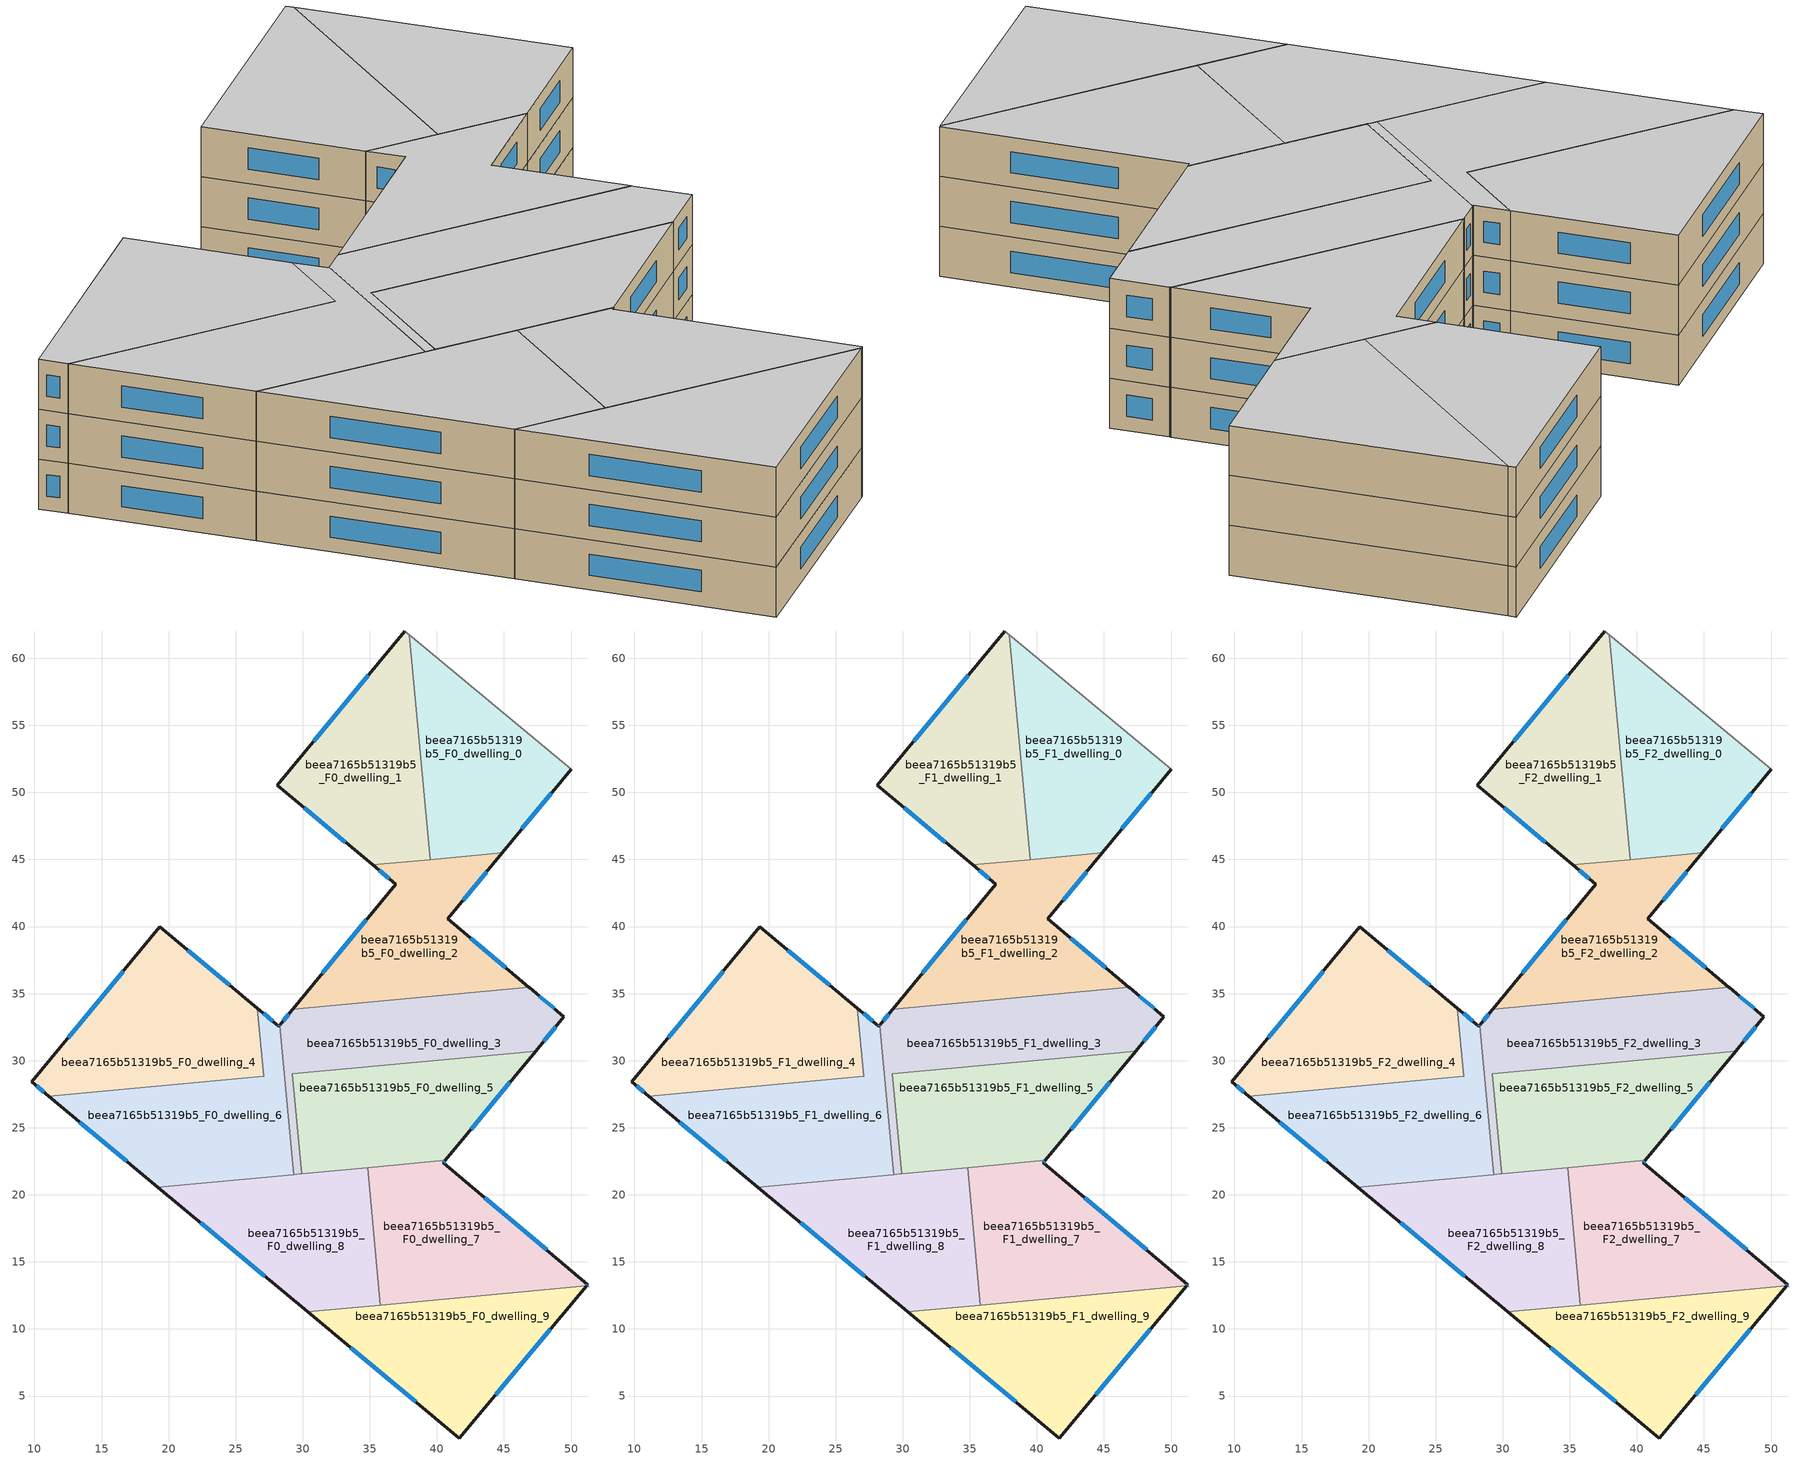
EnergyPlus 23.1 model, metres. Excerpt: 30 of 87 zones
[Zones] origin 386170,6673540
beea7165b51319b5_F0_dwelling_0
 floor ground (EU_floor_Construction): 50.01,51.73 44.87,45.49 39.5,45 37.95,61.75 z0
 wall outside (EU_wall_Construction): 44.87,45.49 50.01,51.73 z0:3
 wall to beea7165b51319b5_F0_dwelling_1 (EU_wall_Construction): 37.95,61.75 39.5,45 z0:3
 wall adiabatic (EU_wall_Construction): 50.01,51.73 37.95,61.75 z0:3
 wall to beea7165b51319b5_F0_dwelling_2 (EU_wall_Construction): 39.5,45 44.87,45.49 z0:3
 window (EU_Window_Construction): 46.34,47.27 48.54,49.95 z0.86:2.14
beea7165b51319b5_F0_dwelling_1
 floor ground (EU_floor_Construction): 37.95,61.75 39.5,45 35.21,44.6 28.1,50.54 37.61,62.03 z0
 wall outside (EU_wall_Construction): 37.61,62.03 28.1,50.54 35.21,44.6 z0:3
 wall adiabatic (EU_wall_Construction): 37.95,61.75 37.61,62.03 z0:3
 wall to beea7165b51319b5_F0_dwelling_2 (EU_wall_Construction): 35.21,44.6 39.5,44.99 z0:3
 window (EU_Window_Construction): 34.89,58.75 30.82,53.83 / 30.13,48.84 33.18,46.3 z0.86:2.14
beea7165b51319b5_F0_dwelling_2
 floor ground (EU_floor_Construction): 44.87,45.49 40.81,40.57 46.86,35.48 29.27,33.85 36.94,43.15 35.21,44.6 z0
 wall outside (EU_wall_Construction): 35.21,44.6 36.94,43.15 29.27,33.85 / 46.86,35.48 40.81,40.57 44.87,45.49 z0:3
 wall to beea7165b51319b5_F0_dwelling_3 (EU_wall_Construction): 29.27,33.85 46.86,35.48 z0:3
 window (EU_Window_Construction): 35.7,44.18 36.45,43.57 / 41.97,41.97 43.71,44.09 / 45.13,36.93 42.54,39.11 / 34.75,40.49 31.46,36.51 z0.86:2.14
beea7165b51319b5_F0_dwelling_3
 floor ground (EU_floor_Construction): 49.47,33.28 47.36,30.72 29.22,29.04 29.91,21.57 29.81,21.56 29.32,21.51 28.28,32.65 29.22,33.79 29.27,33.85 46.86,35.48 46.91,35.43 z0
 wall outside (EU_wall_Construction): 47.36,30.72 49.47,33.28 46.91,35.43 46.86,35.48 / 29.27,33.85 29.22,33.79 28.28,32.65 z0:3
 wall to beea7165b51319b5_F0_dwelling_5 (EU_wall_Construction): 29.91,21.57 29.22,29.04 47.36,30.72 z0:3
 wall to beea7165b51319b5_F0_dwelling_6 (EU_wall_Construction): 28.28,32.65 29.32,21.51 z0:3
 wall to beea7165b51319b5_F0_dwelling_8 (EU_wall_Construction): 29.32,21.51 29.81,21.56 29.91,21.57 z0:3
 window (EU_Window_Construction): 48.74,33.89 47.64,34.82 / 47.96,31.45 48.87,32.55 / 28.95,33.47 28.55,32.98 z0.86:2.14
beea7165b51319b5_F0_dwelling_4
 floor ground (EU_floor_Construction): 26.62,33.91 27.09,28.84 11.07,27.36 9.79,28.42 19.35,39.97 z0
 wall outside (EU_wall_Construction): 26.62,33.91 19.35,39.97 9.79,28.42 11.07,27.36 z0:3
 wall to beea7165b51319b5_F0_dwelling_6 (EU_wall_Construction): 11.07,27.36 27.09,28.84 26.62,33.91 z0:3
 window (EU_Window_Construction): 16.62,36.67 12.52,31.72 / 24.55,35.64 21.43,38.24 / 10.16,28.12 10.7,27.66 z0.86:2.14
beea7165b51319b5_F0_dwelling_5
 floor ground (EU_floor_Construction): 47.36,30.72 40.64,22.56 29.91,21.57 29.22,29.04 z0
 wall outside (EU_wall_Construction): 40.64,22.56 47.36,30.72 z0:3
 wall to beea7165b51319b5_F0_dwelling_7 (EU_wall_Construction): 34.84,22.02 40.64,22.56 z0:3
 wall to beea7165b51319b5_F0_dwelling_8 (EU_wall_Construction): 29.91,21.57 34.84,22.02 z0:3
 window (EU_Window_Construction): 42.56,24.89 45.44,28.39 z0.86:2.14
beea7165b51319b5_F0_dwelling_6
 floor ground (EU_floor_Construction): 28.28,32.65 29.32,21.51 19.21,20.58 11.07,27.36 27.09,28.84 26.62,33.91 28.22,32.58 z0
 wall outside (EU_wall_Construction): 11.07,27.36 19.21,20.58 / 28.28,32.65 28.22,32.58 26.62,33.91 z0:3
 wall to beea7165b51319b5_F0_dwelling_8 (EU_wall_Construction): 19.21,20.58 29.31,21.51 z0:3
 window (EU_Window_Construction): 13.39,25.42 16.88,22.51 / 27.77,32.96 27.08,33.53 / 28.26,32.63 28.24,32.6 z0.86:2.14
beea7165b51319b5_F0_dwelling_7
 floor ground (EU_floor_Construction): 51.26,13.3 51.17,13.21 35.78,11.78 34.84,22.02 40.64,22.56 40.49,22.38 z0
 wall outside (EU_wall_Construction): 51.17,13.21 51.26,13.3 40.49,22.38 40.64,22.56 z0:3
 wall to beea7165b51319b5_F0_dwelling_8 (EU_wall_Construction): 34.84,22.02 35.78,11.78 z0:3
 wall to beea7165b51319b5_F0_dwelling_9 (EU_wall_Construction): 35.78,11.78 51.17,13.21 z0:3
 window (EU_Window_Construction): 40.53,22.43 40.59,22.51 / 48.18,15.9 43.57,19.79 / 51.2,13.23 51.23,13.28 z0.86:2.14
beea7165b51319b5_F0_dwelling_8
 floor ground (EU_floor_Construction): 34.84,22.02 35.78,11.78 30.37,11.28 19.21,20.58 z0
 wall outside (EU_wall_Construction): 19.21,20.58 30.37,11.28 z0:3
 wall to beea7165b51319b5_F0_dwelling_9 (EU_wall_Construction): 30.37,11.28 35.78,11.78 z0:3
 window (EU_Window_Construction): 22.4,17.92 27.18,13.93 z0.86:2.14
beea7165b51319b5_F0_dwelling_9
 floor ground (EU_floor_Construction): 51.17,13.21 41.66,1.87 30.37,11.28 z0
 wall outside (EU_wall_Construction): 30.37,11.28 41.66,1.87 51.17,13.21 z0:3
 window (EU_Window_Construction): 44.38,5.11 48.45,9.97 / 33.59,8.59 38.43,4.56 z0.86:2.14
beea7165b51319b5_F1_dwelling_0
 floor to beea7165b51319b5_F0_dwelling_0 (EU_floor_Construction): 50.01,51.73 44.87,45.49 39.5,45 37.95,61.75 z3
 wall outside (EU_wall_Construction): 44.87,45.49 50.01,51.73 z3:6
 wall to beea7165b51319b5_F1_dwelling_1 (EU_wall_Construction): 37.95,61.75 39.5,45 z3:6
 wall adiabatic (EU_wall_Construction): 50.01,51.73 37.95,61.75 z3:6
 wall to beea7165b51319b5_F1_dwelling_2 (EU_wall_Construction): 39.5,45 44.87,45.49 z3:6
 window (EU_Window_Construction): 46.34,47.27 48.54,49.95 z3.86:5.14
beea7165b51319b5_F1_dwelling_1
 floor to beea7165b51319b5_F0_dwelling_1 (EU_floor_Construction): 37.95,61.75 39.5,45 35.21,44.6 28.1,50.54 37.61,62.03 z3
 wall outside (EU_wall_Construction): 37.61,62.03 28.1,50.54 35.21,44.6 z3:6
 wall adiabatic (EU_wall_Construction): 37.95,61.75 37.61,62.03 z3:6
 wall to beea7165b51319b5_F1_dwelling_2 (EU_wall_Construction): 35.21,44.6 39.5,44.99 z3:6
 window (EU_Window_Construction): 34.89,58.75 30.82,53.83 / 30.13,48.84 33.18,46.3 z3.86:5.14
beea7165b51319b5_F1_dwelling_2
 floor to beea7165b51319b5_F0_dwelling_2 (EU_floor_Construction): 44.87,45.49 40.81,40.57 46.86,35.48 29.27,33.85 36.94,43.15 35.21,44.6 z3
 wall outside (EU_wall_Construction): 35.21,44.6 36.94,43.15 29.27,33.85 / 46.86,35.48 40.81,40.57 44.87,45.49 z3:6
 wall to beea7165b51319b5_F1_dwelling_3 (EU_wall_Construction): 29.27,33.85 46.86,35.48 z3:6
 window (EU_Window_Construction): 35.7,44.18 36.45,43.57 / 41.97,41.97 43.71,44.09 / 45.13,36.93 42.54,39.11 / 34.75,40.49 31.46,36.51 z3.86:5.14
beea7165b51319b5_F1_dwelling_3
 floor to beea7165b51319b5_F0_dwelling_3 (EU_floor_Construction): 49.47,33.28 47.36,30.72 29.22,29.04 29.91,21.57 29.81,21.56 29.32,21.51 28.28,32.65 29.22,33.79 29.27,33.85 46.86,35.48 46.91,35.43 z3
 wall outside (EU_wall_Construction): 47.36,30.72 49.47,33.28 46.91,35.43 46.86,35.48 / 29.27,33.85 29.22,33.79 28.28,32.65 z3:6
 wall to beea7165b51319b5_F1_dwelling_5 (EU_wall_Construction): 29.91,21.57 29.22,29.04 47.36,30.72 z3:6
 wall to beea7165b51319b5_F1_dwelling_6 (EU_wall_Construction): 28.28,32.65 29.32,21.51 z3:6
 wall to beea7165b51319b5_F1_dwelling_8 (EU_wall_Construction): 29.32,21.51 29.81,21.56 29.91,21.57 z3:6
 window (EU_Window_Construction): 48.74,33.89 47.64,34.82 / 47.96,31.45 48.87,32.55 / 28.95,33.47 28.55,32.98 z3.86:5.14
beea7165b51319b5_F1_dwelling_4
 floor to beea7165b51319b5_F0_dwelling_4 (EU_floor_Construction): 26.62,33.91 27.09,28.84 11.07,27.36 9.79,28.42 19.35,39.97 z3
 wall outside (EU_wall_Construction): 26.62,33.91 19.35,39.97 9.79,28.42 11.07,27.36 z3:6
 wall to beea7165b51319b5_F1_dwelling_6 (EU_wall_Construction): 11.07,27.36 27.09,28.84 26.62,33.91 z3:6
 window (EU_Window_Construction): 16.62,36.67 12.52,31.72 / 24.55,35.64 21.43,38.24 / 10.16,28.12 10.7,27.66 z3.86:5.14
beea7165b51319b5_F1_dwelling_5
 floor to beea7165b51319b5_F0_dwelling_5 (EU_floor_Construction): 47.36,30.72 40.64,22.56 29.91,21.57 29.22,29.04 z3
 wall outside (EU_wall_Construction): 40.64,22.56 47.36,30.72 z3:6
 wall to beea7165b51319b5_F1_dwelling_7 (EU_wall_Construction): 34.84,22.02 40.64,22.56 z3:6
 wall to beea7165b51319b5_F1_dwelling_8 (EU_wall_Construction): 29.91,21.57 34.84,22.02 z3:6
 window (EU_Window_Construction): 42.56,24.89 45.44,28.39 z3.86:5.14
beea7165b51319b5_F1_dwelling_6
 floor to beea7165b51319b5_F0_dwelling_6 (EU_floor_Construction): 28.28,32.65 29.32,21.51 19.21,20.58 11.07,27.36 27.09,28.84 26.62,33.91 28.22,32.58 z3
 wall outside (EU_wall_Construction): 11.07,27.36 19.21,20.58 / 28.28,32.65 28.22,32.58 26.62,33.91 z3:6
 wall to beea7165b51319b5_F1_dwelling_8 (EU_wall_Construction): 19.21,20.58 29.31,21.51 z3:6
 window (EU_Window_Construction): 13.39,25.42 16.88,22.51 / 27.77,32.96 27.08,33.53 / 28.26,32.63 28.24,32.6 z3.86:5.14
beea7165b51319b5_F1_dwelling_7
 floor to beea7165b51319b5_F0_dwelling_7 (EU_floor_Construction): 51.26,13.3 51.17,13.21 35.78,11.78 34.84,22.02 40.64,22.56 40.49,22.38 z3
 wall outside (EU_wall_Construction): 51.17,13.21 51.26,13.3 40.49,22.38 40.64,22.56 z3:6
 wall to beea7165b51319b5_F1_dwelling_8 (EU_wall_Construction): 34.84,22.02 35.78,11.78 z3:6
 wall to beea7165b51319b5_F1_dwelling_9 (EU_wall_Construction): 35.78,11.78 51.17,13.21 z3:6
 window (EU_Window_Construction): 40.53,22.43 40.59,22.51 / 48.18,15.9 43.57,19.79 / 51.2,13.23 51.23,13.28 z3.86:5.14
beea7165b51319b5_F1_dwelling_8
 floor to beea7165b51319b5_F0_dwelling_8 (EU_floor_Construction): 34.84,22.02 35.78,11.78 30.37,11.28 19.21,20.58 z3
 wall outside (EU_wall_Construction): 19.21,20.58 30.37,11.28 z3:6
 wall to beea7165b51319b5_F1_dwelling_9 (EU_wall_Construction): 30.37,11.28 35.78,11.78 z3:6
 window (EU_Window_Construction): 22.4,17.92 27.18,13.93 z3.86:5.14
beea7165b51319b5_F1_dwelling_9
 floor to beea7165b51319b5_F0_dwelling_9 (EU_floor_Construction): 51.17,13.21 41.66,1.87 30.37,11.28 z3
 wall outside (EU_wall_Construction): 30.37,11.28 41.66,1.87 51.17,13.21 z3:6
 window (EU_Window_Construction): 44.38,5.11 48.45,9.97 / 33.59,8.59 38.43,4.56 z3.86:5.14
beea7165b51319b5_F2_dwelling_0
 floor to beea7165b51319b5_F1_dwelling_0 (EU_floor_Construction): 50.01,51.73 44.87,45.49 39.5,45 37.95,61.75 z6
 wall outside (EU_wall_Construction): 44.87,45.49 50.01,51.73 z6:9
 wall to beea7165b51319b5_F2_dwelling_1 (EU_wall_Construction): 37.95,61.75 39.5,45 z6:9
 wall adiabatic (EU_wall_Construction): 50.01,51.73 37.95,61.75 z6:9
 wall to beea7165b51319b5_F2_dwelling_2 (EU_wall_Construction): 39.5,45 44.87,45.49 z6:9
 window (EU_Window_Construction): 46.34,47.27 48.54,49.95 z6.86:8.14
 ceiling to beea7165b51319b5_F3_dwelling_0 (EU_floor_Construction): 44.87,45.49 50.01,51.73 37.95,61.75 39.5,45 z9
beea7165b51319b5_F2_dwelling_1
 floor to beea7165b51319b5_F1_dwelling_1 (EU_floor_Construction): 37.95,61.75 39.5,45 35.21,44.6 28.1,50.54 37.61,62.03 z6
 wall outside (EU_wall_Construction): 37.61,62.03 28.1,50.54 35.21,44.6 z6:9
 wall adiabatic (EU_wall_Construction): 37.95,61.75 37.61,62.03 z6:9
 wall to beea7165b51319b5_F2_dwelling_2 (EU_wall_Construction): 35.21,44.6 39.5,44.99 z6:9
 window (EU_Window_Construction): 34.89,58.75 30.82,53.83 / 30.13,48.84 33.18,46.3 z6.86:8.14
 ceiling to beea7165b51319b5_F3_dwelling_1 (EU_floor_Construction): 39.5,45 37.95,61.75 37.61,62.03 28.1,50.54 35.21,44.6 z9
beea7165b51319b5_F2_dwelling_2
 floor to beea7165b51319b5_F1_dwelling_2 (EU_floor_Construction): 44.87,45.49 40.81,40.57 46.86,35.48 29.27,33.85 36.94,43.15 35.21,44.6 z6
 wall outside (EU_wall_Construction): 35.21,44.6 36.94,43.15 29.27,33.85 / 46.86,35.48 40.81,40.57 44.87,45.49 z6:9
 wall to beea7165b51319b5_F2_dwelling_3 (EU_wall_Construction): 29.27,33.85 46.86,35.48 z6:9
 window (EU_Window_Construction): 35.7,44.18 36.45,43.57 / 41.97,41.97 43.71,44.09 / 45.13,36.93 42.54,39.11 / 34.75,40.49 31.46,36.51 z6.86:8.14
 ceiling to beea7165b51319b5_F3_dwelling_2 (EU_floor_Construction): 46.86,35.48 40.81,40.57 44.87,45.49 35.21,44.6 36.94,43.15 29.27,33.85 z9
beea7165b51319b5_F2_dwelling_3
 floor to beea7165b51319b5_F1_dwelling_3 (EU_floor_Construction): 49.47,33.28 47.36,30.72 29.22,29.04 29.91,21.57 29.81,21.56 29.32,21.51 28.28,32.65 29.22,33.79 29.27,33.85 46.86,35.48 46.91,35.43 z6
 wall outside (EU_wall_Construction): 47.36,30.72 49.47,33.28 46.91,35.43 46.86,35.48 / 29.27,33.85 29.22,33.79 28.28,32.65 z6:9
 wall to beea7165b51319b5_F2_dwelling_5 (EU_wall_Construction): 29.91,21.57 29.22,29.04 47.36,30.72 z6:9
 wall to beea7165b51319b5_F2_dwelling_6 (EU_wall_Construction): 28.28,32.65 29.32,21.51 z6:9
 wall to beea7165b51319b5_F2_dwelling_8 (EU_wall_Construction): 29.32,21.51 29.81,21.56 29.91,21.57 z6:9
 window (EU_Window_Construction): 48.74,33.89 47.64,34.82 / 47.96,31.45 48.87,32.55 / 28.95,33.47 28.55,32.98 z6.86:8.14
 ceiling to beea7165b51319b5_F3_dwelling_3 (EU_floor_Construction): 47.36,30.72 49.47,33.28 46.91,35.43 46.86,35.48 29.27,33.85 29.22,33.79 28.28,32.65 29.32,21.51 29.81,21.56 29.91,21.57 29.22,29.04 z9
beea7165b51319b5_F2_dwelling_4
 floor to beea7165b51319b5_F1_dwelling_4 (EU_floor_Construction): 26.62,33.91 27.09,28.84 11.07,27.36 9.79,28.42 19.35,39.97 z6
 wall outside (EU_wall_Construction): 26.62,33.91 19.35,39.97 9.79,28.42 11.07,27.36 z6:9
 wall to beea7165b51319b5_F2_dwelling_6 (EU_wall_Construction): 11.07,27.36 27.09,28.84 26.62,33.91 z6:9
 window (EU_Window_Construction): 16.62,36.67 12.52,31.72 / 24.55,35.64 21.43,38.24 / 10.16,28.12 10.7,27.66 z6.86:8.14
 ceiling to beea7165b51319b5_F3_dwelling_4 (EU_floor_Construction): 27.09,28.84 26.62,33.91 19.35,39.97 9.79,28.42 11.07,27.36 z9
beea7165b51319b5_F2_dwelling_5
 floor to beea7165b51319b5_F1_dwelling_5 (EU_floor_Construction): 47.36,30.72 40.64,22.56 29.91,21.57 29.22,29.04 z6
 wall outside (EU_wall_Construction): 40.64,22.56 47.36,30.72 z6:9
 wall to beea7165b51319b5_F2_dwelling_7 (EU_wall_Construction): 34.84,22.02 40.64,22.56 z6:9
 wall to beea7165b51319b5_F2_dwelling_8 (EU_wall_Construction): 29.91,21.57 34.84,22.02 z6:9
 window (EU_Window_Construction): 42.56,24.89 45.44,28.39 z6.86:8.14
 ceiling to beea7165b51319b5_F3_dwelling_5 (EU_floor_Construction): 40.64,22.56 47.36,30.72 29.22,29.04 29.91,21.57 z9
beea7165b51319b5_F2_dwelling_6
 floor to beea7165b51319b5_F1_dwelling_6 (EU_floor_Construction): 28.28,32.65 29.32,21.51 19.21,20.58 11.07,27.36 27.09,28.84 26.62,33.91 28.22,32.58 z6
 wall outside (EU_wall_Construction): 11.07,27.36 19.21,20.58 / 28.28,32.65 28.22,32.58 26.62,33.91 z6:9
 wall to beea7165b51319b5_F2_dwelling_8 (EU_wall_Construction): 19.21,20.58 29.31,21.51 z6:9
 window (EU_Window_Construction): 13.39,25.42 16.88,22.51 / 27.77,32.96 27.08,33.53 / 28.26,32.63 28.24,32.6 z6.86:8.14
 ceiling to beea7165b51319b5_F3_dwelling_6 (EU_floor_Construction): 29.32,21.51 28.28,32.65 28.22,32.58 26.62,33.91 27.09,28.84 11.07,27.36 19.21,20.58 z9
beea7165b51319b5_F2_dwelling_7
 floor to beea7165b51319b5_F1_dwelling_7 (EU_floor_Construction): 51.26,13.3 51.17,13.21 35.78,11.78 34.84,22.02 40.64,22.56 40.49,22.38 z6
 wall outside (EU_wall_Construction): 51.17,13.21 51.26,13.3 40.49,22.38 40.64,22.56 z6:9
 wall to beea7165b51319b5_F2_dwelling_8 (EU_wall_Construction): 34.84,22.02 35.78,11.78 z6:9
 wall to beea7165b51319b5_F2_dwelling_9 (EU_wall_Construction): 35.78,11.78 51.17,13.21 z6:9
 window (EU_Window_Construction): 40.53,22.43 40.59,22.51 / 48.18,15.9 43.57,19.79 / 51.2,13.23 51.23,13.28 z6.86:8.14
 ceiling to beea7165b51319b5_F3_dwelling_7 (EU_floor_Construction): 51.17,13.21 51.26,13.3 40.49,22.38 40.64,22.56 34.84,22.02 35.78,11.78 z9
beea7165b51319b5_F2_dwelling_8
 floor to beea7165b51319b5_F1_dwelling_8 (EU_floor_Construction): 34.84,22.02 35.78,11.78 30.37,11.28 19.21,20.58 z6
 wall outside (EU_wall_Construction): 19.21,20.58 30.37,11.28 z6:9
 wall to beea7165b51319b5_F2_dwelling_9 (EU_wall_Construction): 30.37,11.28 35.78,11.78 z6:9
 window (EU_Window_Construction): 22.4,17.92 27.18,13.93 z6.86:8.14
 ceiling to beea7165b51319b5_F3_dwelling_8 (EU_floor_Construction): 35.78,11.78 34.84,22.02 19.21,20.58 30.37,11.28 z9
beea7165b51319b5_F2_dwelling_9
 floor to beea7165b51319b5_F1_dwelling_9 (EU_floor_Construction): 51.17,13.21 41.66,1.87 30.37,11.28 z6
 wall outside (EU_wall_Construction): 30.37,11.28 41.66,1.87 51.17,13.21 z6:9
 window (EU_Window_Construction): 44.38,5.11 48.45,9.97 / 33.59,8.59 38.43,4.56 z6.86:8.14
 ceiling to beea7165b51319b5_F3_dwelling_9 (EU_floor_Construction): 41.66,1.87 51.17,13.21 30.37,11.28 z9
[Building]
EU S2 Campaign: North Axis=0; Terrain=City; Solar Distribution=FullExterior
[Site:Location]
Helsinki-Vantaa.AP: Latitude=60.317; Longitude=24.963; Time Zone=2; Elevation=54.6
[SizingPeriod:WeatherFileDays]
AnnualSizingPeriod: Begin Month=1; Begin Day of Month=1; End Month=12; End Day of Month=31; Day of Week for Start Day=Monday; Use Weather File Daylight Saving Period=No; Use Weather File Rain and Snow Indicators=No
[MATERIAL]
EU_InternalMass_Material: Roughness=MediumRough; Thickness=0.1; Conductivity=1; Density=1800; Specific Heat=900; Thermal Absorptance=0.9; Solar Absorptance=0.7; Visible Absorptance=0.7
[MATERIAL:NOMASS] Roughness=MediumRough; Thermal Absorptance=0.9; Solar Absorptance=0.7; Visible Absorptance=0.7
Name | Thermal Resistance
EU_wall_NoMass | 1.10183
EU_floor_NoMass | 1.70606
[WINDOWMATERIAL:SIMPLEGLAZINGSYSTEM]
EU_Window_SimpleGlazing: UFactor=3.11035; Solar Heat Gain Coefficient=0.8; Visible Transmittance=0.8
[CONSTRUCTION]
EU_wall_Construction: EU_wall_NoMass
EU_floor_Construction: EU_floor_NoMass
EU_Window_Construction: EU_Window_SimpleGlazing
EU_InternalMass_Construction: EU_InternalMass_Material
[ZONE] Type=1; Multiplier=1; Ceiling Height=autocalculate; Floor Area=autocalculate; Part of Total Floor Area=Yes
Name | Volume
beea7165b51319b5_F0_dwelling_0; beea7165b51319b5_F1_dwelling_0; beea7165b51319b5_F2_dwelling_0 | 326.142
beea7165b51319b5_F0_dwelling_1; beea7165b51319b5_F1_dwelling_1; beea7165b51319b5_F2_dwelling_1 | 326.167
beea7165b51319b5_F0_dwelling_2; beea7165b51319b5_F1_dwelling_2; beea7165b51319b5_F2_dwelling_2 | 300.42
beea7165b51319b5_F0_dwelling_3; beea7165b51319b5_F1_dwelling_3; beea7165b51319b5_F2_dwelling_3 | 298.495
beea7165b51319b5_F0_dwelling_4; beea7165b51319b5_F1_dwelling_4; beea7165b51319b5_F2_dwelling_4 | 373.214
beea7165b51319b5_F0_dwelling_5; beea7165b51319b5_F1_dwelling_5; beea7165b51319b5_F2_dwelling_5 | 326.119
beea7165b51319b5_F0_dwelling_6; beea7165b51319b5_F1_dwelling_6; beea7165b51319b5_F2_dwelling_6 | 332.483
beea7165b51319b5_F0_dwelling_7; beea7165b51319b5_F1_dwelling_7; beea7165b51319b5_F2_dwelling_7 | 326.182
beea7165b51319b5_F0_dwelling_8; beea7165b51319b5_F1_dwelling_8; beea7165b51319b5_F2_dwelling_8 | 326.146
beea7165b51319b5_F0_dwelling_9; beea7165b51319b5_F1_dwelling_9; beea7165b51319b5_F2_dwelling_9 | 326.14
[INTERNALMASS] Construction=EU_InternalMass_Construction
Name | Zone or ZoneList | Surface Area
beea7165b51319b5_F0_dwelling_0_EU_InternalMass | beea7165b51319b5_F0_dwelling_0 | 108.712
beea7165b51319b5_F0_dwelling_1_EU_InternalMass | beea7165b51319b5_F0_dwelling_1 | 108.724
beea7165b51319b5_F0_dwelling_2_EU_InternalMass | beea7165b51319b5_F0_dwelling_2 | 100.144
beea7165b51319b5_F0_dwelling_3_EU_InternalMass | beea7165b51319b5_F0_dwelling_3 | 99.4872
beea7165b51319b5_F0_dwelling_4_EU_InternalMass | beea7165b51319b5_F0_dwelling_4 | 124.405
beea7165b51319b5_F0_dwelling_5_EU_InternalMass | beea7165b51319b5_F0_dwelling_5 | 108.707
beea7165b51319b5_F0_dwelling_6_EU_InternalMass | beea7165b51319b5_F0_dwelling_6 | 110.832
beea7165b51319b5_F0_dwelling_7_EU_InternalMass | beea7165b51319b5_F0_dwelling_7 | 108.725
beea7165b51319b5_F0_dwelling_8_EU_InternalMass | beea7165b51319b5_F0_dwelling_8 | 108.716
beea7165b51319b5_F0_dwelling_9_EU_InternalMass | beea7165b51319b5_F0_dwelling_9 | 108.713
beea7165b51319b5_F1_dwelling_0_EU_InternalMass | beea7165b51319b5_F1_dwelling_0 | 108.712
beea7165b51319b5_F1_dwelling_1_EU_InternalMass | beea7165b51319b5_F1_dwelling_1 | 108.724
beea7165b51319b5_F1_dwelling_2_EU_InternalMass | beea7165b51319b5_F1_dwelling_2 | 100.144
beea7165b51319b5_F1_dwelling_3_EU_InternalMass | beea7165b51319b5_F1_dwelling_3 | 99.4872
beea7165b51319b5_F1_dwelling_4_EU_InternalMass | beea7165b51319b5_F1_dwelling_4 | 124.405
beea7165b51319b5_F1_dwelling_5_EU_InternalMass | beea7165b51319b5_F1_dwelling_5 | 108.707
beea7165b51319b5_F1_dwelling_6_EU_InternalMass | beea7165b51319b5_F1_dwelling_6 | 110.832
beea7165b51319b5_F1_dwelling_7_EU_InternalMass | beea7165b51319b5_F1_dwelling_7 | 108.725
beea7165b51319b5_F1_dwelling_8_EU_InternalMass | beea7165b51319b5_F1_dwelling_8 | 108.716
beea7165b51319b5_F1_dwelling_9_EU_InternalMass | beea7165b51319b5_F1_dwelling_9 | 108.713
beea7165b51319b5_F2_dwelling_0_EU_InternalMass | beea7165b51319b5_F2_dwelling_0 | 108.712
beea7165b51319b5_F2_dwelling_1_EU_InternalMass | beea7165b51319b5_F2_dwelling_1 | 108.724
beea7165b51319b5_F2_dwelling_2_EU_InternalMass | beea7165b51319b5_F2_dwelling_2 | 100.144
beea7165b51319b5_F2_dwelling_3_EU_InternalMass | beea7165b51319b5_F2_dwelling_3 | 99.4872
beea7165b51319b5_F2_dwelling_4_EU_InternalMass | beea7165b51319b5_F2_dwelling_4 | 124.405
beea7165b51319b5_F2_dwelling_5_EU_InternalMass | beea7165b51319b5_F2_dwelling_5 | 108.707
beea7165b51319b5_F2_dwelling_6_EU_InternalMass | beea7165b51319b5_F2_dwelling_6 | 110.832
beea7165b51319b5_F2_dwelling_7_EU_InternalMass | beea7165b51319b5_F2_dwelling_7 | 108.725
beea7165b51319b5_F2_dwelling_8_EU_InternalMass | beea7165b51319b5_F2_dwelling_8 | 108.716
beea7165b51319b5_F2_dwelling_9_EU_InternalMass | beea7165b51319b5_F2_dwelling_9 | 108.713
[OTHEREQUIPMENT] Fuel Type=Electricity; Design Level Calculation Method=Watts/Area; Power per Zone Floor Area=1; Fraction Latent=0; Fraction Radiant=0; Fraction Lost=0; Carbon Dioxide Generation Rate=0; EndUse Subcategory=EU_Step8_InternalGains
Name | Zone or ZoneList or Space or SpaceList | Schedule
EU_Step8_InternalGain_beea7165b51319b5_F0_dwelling_0_f000 | beea7165b51319b5_F0_dwelling_0 | EU_Step8_GainSchedule_beea7165b51319b5_F0_dwelling_0_f000
EU_Step8_InternalGain_beea7165b51319b5_F0_dwelling_1_f000 | beea7165b51319b5_F0_dwelling_1 | EU_Step8_GainSchedule_beea7165b51319b5_F0_dwelling_1_f000
EU_Step8_InternalGain_beea7165b51319b5_F0_dwelling_2_f000 | beea7165b51319b5_F0_dwelling_2 | EU_Step8_GainSchedule_beea7165b51319b5_F0_dwelling_2_f000
EU_Step8_InternalGain_beea7165b51319b5_F0_dwelling_3_f000 | beea7165b51319b5_F0_dwelling_3 | EU_Step8_GainSchedule_beea7165b51319b5_F0_dwelling_3_f000
EU_Step8_InternalGain_beea7165b51319b5_F0_dwelling_4_f000 | beea7165b51319b5_F0_dwelling_4 | EU_Step8_GainSchedule_beea7165b51319b5_F0_dwelling_4_f000
EU_Step8_InternalGain_beea7165b51319b5_F0_dwelling_5_f000 | beea7165b51319b5_F0_dwelling_5 | EU_Step8_GainSchedule_beea7165b51319b5_F0_dwelling_5_f000
EU_Step8_InternalGain_beea7165b51319b5_F0_dwelling_6_f000 | beea7165b51319b5_F0_dwelling_6 | EU_Step8_GainSchedule_beea7165b51319b5_F0_dwelling_6_f000
EU_Step8_InternalGain_beea7165b51319b5_F0_dwelling_7_f000 | beea7165b51319b5_F0_dwelling_7 | EU_Step8_GainSchedule_beea7165b51319b5_F0_dwelling_7_f000
EU_Step8_InternalGain_beea7165b51319b5_F0_dwelling_8_f000 | beea7165b51319b5_F0_dwelling_8 | EU_Step8_GainSchedule_beea7165b51319b5_F0_dwelling_8_f000
EU_Step8_InternalGain_beea7165b51319b5_F0_dwelling_9_f000 | beea7165b51319b5_F0_dwelling_9 | EU_Step8_GainSchedule_beea7165b51319b5_F0_dwelling_9_f000
EU_Step8_InternalGain_beea7165b51319b5_F1_dwelling_0_f000 | beea7165b51319b5_F1_dwelling_0 | EU_Step8_GainSchedule_beea7165b51319b5_F1_dwelling_0_f000
EU_Step8_InternalGain_beea7165b51319b5_F1_dwelling_1_f000 | beea7165b51319b5_F1_dwelling_1 | EU_Step8_GainSchedule_beea7165b51319b5_F1_dwelling_1_f000
EU_Step8_InternalGain_beea7165b51319b5_F1_dwelling_2_f000 | beea7165b51319b5_F1_dwelling_2 | EU_Step8_GainSchedule_beea7165b51319b5_F1_dwelling_2_f000
EU_Step8_InternalGain_beea7165b51319b5_F1_dwelling_3_f000 | beea7165b51319b5_F1_dwelling_3 | EU_Step8_GainSchedule_beea7165b51319b5_F1_dwelling_3_f000
EU_Step8_InternalGain_beea7165b51319b5_F1_dwelling_4_f000 | beea7165b51319b5_F1_dwelling_4 | EU_Step8_GainSchedule_beea7165b51319b5_F1_dwelling_4_f000
EU_Step8_InternalGain_beea7165b51319b5_F1_dwelling_5_f000 | beea7165b51319b5_F1_dwelling_5 | EU_Step8_GainSchedule_beea7165b51319b5_F1_dwelling_5_f000
EU_Step8_InternalGain_beea7165b51319b5_F1_dwelling_6_f000 | beea7165b51319b5_F1_dwelling_6 | EU_Step8_GainSchedule_beea7165b51319b5_F1_dwelling_6_f000
EU_Step8_InternalGain_beea7165b51319b5_F1_dwelling_7_f000 | beea7165b51319b5_F1_dwelling_7 | EU_Step8_GainSchedule_beea7165b51319b5_F1_dwelling_7_f000
EU_Step8_InternalGain_beea7165b51319b5_F1_dwelling_8_f000 | beea7165b51319b5_F1_dwelling_8 | EU_Step8_GainSchedule_beea7165b51319b5_F1_dwelling_8_f000
EU_Step8_InternalGain_beea7165b51319b5_F1_dwelling_9_f000 | beea7165b51319b5_F1_dwelling_9 | EU_Step8_GainSchedule_beea7165b51319b5_F1_dwelling_9_f000
EU_Step8_InternalGain_beea7165b51319b5_F2_dwelling_0_f000 | beea7165b51319b5_F2_dwelling_0 | EU_Step8_GainSchedule_beea7165b51319b5_F2_dwelling_0_f000
EU_Step8_InternalGain_beea7165b51319b5_F2_dwelling_1_f000 | beea7165b51319b5_F2_dwelling_1 | EU_Step8_GainSchedule_beea7165b51319b5_F2_dwelling_1_f000
EU_Step8_InternalGain_beea7165b51319b5_F2_dwelling_2_f000 | beea7165b51319b5_F2_dwelling_2 | EU_Step8_GainSchedule_beea7165b51319b5_F2_dwelling_2_f000
EU_Step8_InternalGain_beea7165b51319b5_F2_dwelling_3_f000 | beea7165b51319b5_F2_dwelling_3 | EU_Step8_GainSchedule_beea7165b51319b5_F2_dwelling_3_f000
EU_Step8_InternalGain_beea7165b51319b5_F2_dwelling_4_f000 | beea7165b51319b5_F2_dwelling_4 | EU_Step8_GainSchedule_beea7165b51319b5_F2_dwelling_4_f000
EU_Step8_InternalGain_beea7165b51319b5_F2_dwelling_5_f000 | beea7165b51319b5_F2_dwelling_5 | EU_Step8_GainSchedule_beea7165b51319b5_F2_dwelling_5_f000
EU_Step8_InternalGain_beea7165b51319b5_F2_dwelling_6_f000 | beea7165b51319b5_F2_dwelling_6 | EU_Step8_GainSchedule_beea7165b51319b5_F2_dwelling_6_f000
EU_Step8_InternalGain_beea7165b51319b5_F2_dwelling_7_f000 | beea7165b51319b5_F2_dwelling_7 | EU_Step8_GainSchedule_beea7165b51319b5_F2_dwelling_7_f000
EU_Step8_InternalGain_beea7165b51319b5_F2_dwelling_8_f000 | beea7165b51319b5_F2_dwelling_8 | EU_Step8_GainSchedule_beea7165b51319b5_F2_dwelling_8_f000
EU_Step8_InternalGain_beea7165b51319b5_F2_dwelling_9_f000 | beea7165b51319b5_F2_dwelling_9 | EU_Step8_GainSchedule_beea7165b51319b5_F2_dwelling_9_f000
[ZONEVENTILATION:DESIGNFLOWRATE] Schedule=EU_AlwaysOn; Design Flow Rate Calculation Method=AirChanges/Hour; Air Changes per Hour=0.756316; Ventilation Type=Natural; Fan Pressure Rise=0; Fan Total Efficiency=1; Constant Term Coefficient=1; Temperature Term Coefficient=0; Velocity Term Coefficient=0; Velocity Squared Term Coefficient=0; Minimum Indoor Temperature=-100; Maximum Indoor Temperature=100; Delta Temperature=-100; Minimum Outdoor Temperature=-100; Maximum Outdoor Temperature=100; Maximum Wind Speed=40
Name | Zone or ZoneList or Space or SpaceList
EU_ConstantAir_beea7165b51319b5_F0_dwelling_0 | beea7165b51319b5_F0_dwelling_0
EU_ConstantAir_beea7165b51319b5_F0_dwelling_1 | beea7165b51319b5_F0_dwelling_1
EU_ConstantAir_beea7165b51319b5_F0_dwelling_2 | beea7165b51319b5_F0_dwelling_2
EU_ConstantAir_beea7165b51319b5_F0_dwelling_3 | beea7165b51319b5_F0_dwelling_3
EU_ConstantAir_beea7165b51319b5_F0_dwelling_4 | beea7165b51319b5_F0_dwelling_4
EU_ConstantAir_beea7165b51319b5_F0_dwelling_5 | beea7165b51319b5_F0_dwelling_5
EU_ConstantAir_beea7165b51319b5_F0_dwelling_6 | beea7165b51319b5_F0_dwelling_6
EU_ConstantAir_beea7165b51319b5_F0_dwelling_7 | beea7165b51319b5_F0_dwelling_7
EU_ConstantAir_beea7165b51319b5_F0_dwelling_8 | beea7165b51319b5_F0_dwelling_8
EU_ConstantAir_beea7165b51319b5_F0_dwelling_9 | beea7165b51319b5_F0_dwelling_9
EU_ConstantAir_beea7165b51319b5_F1_dwelling_0 | beea7165b51319b5_F1_dwelling_0
EU_ConstantAir_beea7165b51319b5_F1_dwelling_1 | beea7165b51319b5_F1_dwelling_1
EU_ConstantAir_beea7165b51319b5_F1_dwelling_2 | beea7165b51319b5_F1_dwelling_2
EU_ConstantAir_beea7165b51319b5_F1_dwelling_3 | beea7165b51319b5_F1_dwelling_3
EU_ConstantAir_beea7165b51319b5_F1_dwelling_4 | beea7165b51319b5_F1_dwelling_4
EU_ConstantAir_beea7165b51319b5_F1_dwelling_5 | beea7165b51319b5_F1_dwelling_5
EU_ConstantAir_beea7165b51319b5_F1_dwelling_6 | beea7165b51319b5_F1_dwelling_6
EU_ConstantAir_beea7165b51319b5_F1_dwelling_7 | beea7165b51319b5_F1_dwelling_7
EU_ConstantAir_beea7165b51319b5_F1_dwelling_8 | beea7165b51319b5_F1_dwelling_8
EU_ConstantAir_beea7165b51319b5_F1_dwelling_9 | beea7165b51319b5_F1_dwelling_9
EU_ConstantAir_beea7165b51319b5_F2_dwelling_0 | beea7165b51319b5_F2_dwelling_0
EU_ConstantAir_beea7165b51319b5_F2_dwelling_1 | beea7165b51319b5_F2_dwelling_1
EU_ConstantAir_beea7165b51319b5_F2_dwelling_2 | beea7165b51319b5_F2_dwelling_2
EU_ConstantAir_beea7165b51319b5_F2_dwelling_3 | beea7165b51319b5_F2_dwelling_3
EU_ConstantAir_beea7165b51319b5_F2_dwelling_4 | beea7165b51319b5_F2_dwelling_4
EU_ConstantAir_beea7165b51319b5_F2_dwelling_5 | beea7165b51319b5_F2_dwelling_5
EU_ConstantAir_beea7165b51319b5_F2_dwelling_6 | beea7165b51319b5_F2_dwelling_6
EU_ConstantAir_beea7165b51319b5_F2_dwelling_7 | beea7165b51319b5_F2_dwelling_7
EU_ConstantAir_beea7165b51319b5_F2_dwelling_8 | beea7165b51319b5_F2_dwelling_8
EU_ConstantAir_beea7165b51319b5_F2_dwelling_9 | beea7165b51319b5_F2_dwelling_9
[HVACTEMPLATE:THERMOSTAT] Constant Heating Setpoint=20; Constant Cooling Setpoint=50
EU_HeatOnly_beea7165b51319b5_F0_dwelling_0; EU_HeatOnly_beea7165b51319b5_F0_dwelling_1; EU_HeatOnly_beea7165b51319b5_F0_dwelling_2; EU_HeatOnly_beea7165b51319b5_F0_dwelling_3; EU_HeatOnly_beea7165b51319b5_F0_dwelling_4; EU_HeatOnly_beea7165b51319b5_F0_dwelling_5; EU_HeatOnly_beea7165b51319b5_F0_dwelling_6; EU_HeatOnly_beea7165b51319b5_F0_dwelling_7; EU_HeatOnly_beea7165b51319b5_F0_dwelling_8; EU_HeatOnly_beea7165b51319b5_F0_dwelling_9; EU_HeatOnly_beea7165b51319b5_F1_dwelling_0; EU_HeatOnly_beea7165b51319b5_F1_dwelling_1; EU_HeatOnly_beea7165b51319b5_F1_dwelling_2; EU_HeatOnly_beea7165b51319b5_F1_dwelling_3; EU_HeatOnly_beea7165b51319b5_F1_dwelling_4; EU_HeatOnly_beea7165b51319b5_F1_dwelling_5; EU_HeatOnly_beea7165b51319b5_F1_dwelling_6; EU_HeatOnly_beea7165b51319b5_F1_dwelling_7; EU_HeatOnly_beea7165b51319b5_F1_dwelling_8; EU_HeatOnly_beea7165b51319b5_F1_dwelling_9; EU_HeatOnly_beea7165b51319b5_F2_dwelling_0; EU_HeatOnly_beea7165b51319b5_F2_dwelling_1; EU_HeatOnly_beea7165b51319b5_F2_dwelling_2; EU_HeatOnly_beea7165b51319b5_F2_dwelling_3; EU_HeatOnly_beea7165b51319b5_F2_dwelling_4; EU_HeatOnly_beea7165b51319b5_F2_dwelling_5; EU_HeatOnly_beea7165b51319b5_F2_dwelling_6; EU_HeatOnly_beea7165b51319b5_F2_dwelling_7; EU_HeatOnly_beea7165b51319b5_F2_dwelling_8; EU_HeatOnly_beea7165b51319b5_F2_dwelling_9; EU_HeatOnly_beea7165b51319b5_F3_dwelling_0; EU_HeatOnly_beea7165b51319b5_F3_dwelling_1; EU_HeatOnly_beea7165b51319b5_F3_dwelling_2; EU_HeatOnly_beea7165b51319b5_F3_dwelling_3; EU_HeatOnly_beea7165b51319b5_F3_dwelling_4; EU_HeatOnly_beea7165b51319b5_F3_dwelling_5; EU_HeatOnly_beea7165b51319b5_F3_dwelling_6; EU_HeatOnly_beea7165b51319b5_F3_dwelling_7; EU_HeatOnly_beea7165b51319b5_F3_dwelling_8; EU_HeatOnly_beea7165b51319b5_F3_dwelling_9; EU_HeatOnly_beea7165b51319b5_F4_dwelling_0; EU_HeatOnly_beea7165b51319b5_F4_dwelling_1; EU_HeatOnly_beea7165b51319b5_F4_dwelling_2; EU_HeatOnly_beea7165b51319b5_F4_dwelling_3; EU_HeatOnly_beea7165b51319b5_F4_dwelling_4; EU_HeatOnly_beea7165b51319b5_F4_dwelling_5; EU_HeatOnly_beea7165b51319b5_F4_dwelling_6; EU_HeatOnly_beea7165b51319b5_F4_dwelling_7; EU_HeatOnly_beea7165b51319b5_F4_dwelling_8; EU_HeatOnly_beea7165b51319b5_F4_dwelling_9; EU_HeatOnly_beea7165b51319b5_F5_dwelling_0; EU_HeatOnly_beea7165b51319b5_F5_dwelling_1; EU_HeatOnly_beea7165b51319b5_F5_dwelling_2; EU_HeatOnly_beea7165b51319b5_F5_dwelling_3; EU_HeatOnly_beea7165b51319b5_F5_dwelling_4; EU_HeatOnly_beea7165b51319b5_F5_dwelling_5; EU_HeatOnly_beea7165b51319b5_F5_dwelling_6; EU_HeatOnly_beea7165b51319b5_F5_dwelling_7; EU_HeatOnly_beea7165b51319b5_F5_dwelling_8; EU_HeatOnly_beea7165b51319b5_F5_dwelling_9; EU_HeatOnly_beea7165b51319b5_F6_dwelling_0; EU_HeatOnly_beea7165b51319b5_F6_dwelling_1; EU_HeatOnly_beea7165b51319b5_F6_dwelling_2; EU_HeatOnly_beea7165b51319b5_F6_dwelling_3; EU_HeatOnly_beea7165b51319b5_F6_dwelling_4; EU_HeatOnly_beea7165b51319b5_F6_dwelling_5; EU_HeatOnly_beea7165b51319b5_F6_dwelling_6; EU_HeatOnly_beea7165b51319b5_F6_dwelling_7; EU_HeatOnly_beea7165b51319b5_F6_dwelling_8; EU_HeatOnly_beea7165b51319b5_F7_dwelling_0; EU_HeatOnly_beea7165b51319b5_F7_dwelling_1; EU_HeatOnly_beea7165b51319b5_F7_dwelling_2; EU_HeatOnly_beea7165b51319b5_F7_dwelling_3; EU_HeatOnly_beea7165b51319b5_F7_dwelling_4; EU_HeatOnly_beea7165b51319b5_F7_dwelling_5; EU_HeatOnly_beea7165b51319b5_F7_dwelling_6; EU_HeatOnly_beea7165b51319b5_F7_dwelling_7; EU_HeatOnly_beea7165b51319b5_F7_dwelling_8; EU_HeatOnly_beea7165b51319b5_F8_dwelling_0; EU_HeatOnly_beea7165b51319b5_F8_dwelling_1; EU_HeatOnly_beea7165b51319b5_F8_dwelling_2; EU_HeatOnly_beea7165b51319b5_F8_dwelling_3; EU_HeatOnly_beea7165b51319b5_F8_dwelling_4; EU_HeatOnly_beea7165b51319b5_F8_dwelling_5; EU_HeatOnly_beea7165b51319b5_F8_dwelling_6; EU_HeatOnly_beea7165b51319b5_F8_dwelling_7; EU_HeatOnly_beea7165b51319b5_F8_dwelling_8
[HVACTEMPLATE:ZONE:IDEALLOADSAIRSYSTEM] System Availability Schedule=EU_AlwaysOn; Maximum Heating Supply Air Temperature=50; Minimum Cooling Supply Air Temperature=13; Maximum Heating Supply Air Humidity Ratio=0.0156; Minimum Cooling Supply Air Humidity Ratio=0.0077; Heating Limit=NoLimit; Cooling Limit=NoLimit; Heating Availability Schedule=EU_AlwaysOn; Cooling Availability Schedule=EU_CoolingOff; Dehumidification Control Type=ConstantSensibleHeatRatio; Cooling Sensible Heat Ratio=0.7; Dehumidification Setpoint=60; Humidification Control Type=None; Humidification Setpoint=30; Outdoor Air Method=None; Outdoor Air Flow Rate per Person=0.00944; Outdoor Air Flow Rate per Zone Floor Area=0; Outdoor Air Flow Rate per Zone=0; Demand Controlled Ventilation Type=None; Outdoor Air Economizer Type=NoEconomizer; Heat Recovery Type=None; Sensible Heat Recovery Effectiveness=0.7; Latent Heat Recovery Effectiveness=0.65
Name | Template Thermostat
beea7165b51319b5_F0_dwelling_0 | EU_HeatOnly_beea7165b51319b5_F0_dwelling_0
beea7165b51319b5_F0_dwelling_1 | EU_HeatOnly_beea7165b51319b5_F0_dwelling_1
beea7165b51319b5_F0_dwelling_2 | EU_HeatOnly_beea7165b51319b5_F0_dwelling_2
beea7165b51319b5_F0_dwelling_3 | EU_HeatOnly_beea7165b51319b5_F0_dwelling_3
beea7165b51319b5_F0_dwelling_4 | EU_HeatOnly_beea7165b51319b5_F0_dwelling_4
beea7165b51319b5_F0_dwelling_5 | EU_HeatOnly_beea7165b51319b5_F0_dwelling_5
beea7165b51319b5_F0_dwelling_6 | EU_HeatOnly_beea7165b51319b5_F0_dwelling_6
beea7165b51319b5_F0_dwelling_7 | EU_HeatOnly_beea7165b51319b5_F0_dwelling_7
beea7165b51319b5_F0_dwelling_8 | EU_HeatOnly_beea7165b51319b5_F0_dwelling_8
beea7165b51319b5_F0_dwelling_9 | EU_HeatOnly_beea7165b51319b5_F0_dwelling_9
beea7165b51319b5_F1_dwelling_0 | EU_HeatOnly_beea7165b51319b5_F1_dwelling_0
beea7165b51319b5_F1_dwelling_1 | EU_HeatOnly_beea7165b51319b5_F1_dwelling_1
beea7165b51319b5_F1_dwelling_2 | EU_HeatOnly_beea7165b51319b5_F1_dwelling_2
beea7165b51319b5_F1_dwelling_3 | EU_HeatOnly_beea7165b51319b5_F1_dwelling_3
beea7165b51319b5_F1_dwelling_4 | EU_HeatOnly_beea7165b51319b5_F1_dwelling_4
beea7165b51319b5_F1_dwelling_5 | EU_HeatOnly_beea7165b51319b5_F1_dwelling_5
beea7165b51319b5_F1_dwelling_6 | EU_HeatOnly_beea7165b51319b5_F1_dwelling_6
beea7165b51319b5_F1_dwelling_7 | EU_HeatOnly_beea7165b51319b5_F1_dwelling_7
beea7165b51319b5_F1_dwelling_8 | EU_HeatOnly_beea7165b51319b5_F1_dwelling_8
beea7165b51319b5_F1_dwelling_9 | EU_HeatOnly_beea7165b51319b5_F1_dwelling_9
beea7165b51319b5_F2_dwelling_0 | EU_HeatOnly_beea7165b51319b5_F2_dwelling_0
beea7165b51319b5_F2_dwelling_1 | EU_HeatOnly_beea7165b51319b5_F2_dwelling_1
beea7165b51319b5_F2_dwelling_2 | EU_HeatOnly_beea7165b51319b5_F2_dwelling_2
beea7165b51319b5_F2_dwelling_3 | EU_HeatOnly_beea7165b51319b5_F2_dwelling_3
beea7165b51319b5_F2_dwelling_4 | EU_HeatOnly_beea7165b51319b5_F2_dwelling_4
beea7165b51319b5_F2_dwelling_5 | EU_HeatOnly_beea7165b51319b5_F2_dwelling_5
beea7165b51319b5_F2_dwelling_6 | EU_HeatOnly_beea7165b51319b5_F2_dwelling_6
beea7165b51319b5_F2_dwelling_7 | EU_HeatOnly_beea7165b51319b5_F2_dwelling_7
beea7165b51319b5_F2_dwelling_8 | EU_HeatOnly_beea7165b51319b5_F2_dwelling_8
beea7165b51319b5_F2_dwelling_9 | EU_HeatOnly_beea7165b51319b5_F2_dwelling_9
[SIZING:ZONE] Zone Cooling Design Supply Air Temperature Input Method=SupplyAirTemperature; Zone Cooling Design Supply Air Temperature=13; Zone Heating Design Supply Air Temperature Input Method=SupplyAirTemperature; Zone Heating Design Supply Air Temperature=50; Zone Cooling Design Supply Air Humidity Ratio=0.008; Zone Heating Design Supply Air Humidity Ratio=0.008; Cooling Design Air Flow Method=DesignDay; Cooling Design Air Flow Rate=0; Cooling Minimum Air Flow per Zone Floor Area=0.000762; Cooling Minimum Air Flow=0; Cooling Minimum Air Flow Fraction=0.2; Heating Design Air Flow Method=DesignDay; Heating Design Air Flow Rate=0; Heating Maximum Air Flow per Zone Floor Area=0.002032; Heating Maximum Air Flow=0.141576; Heating Maximum Air Flow Fraction=0.3; Account for Dedicated Outdoor Air System=No; Dedicated Outdoor Air System Control Strategy=NeutralSupplyAir; Dedicated Outdoor Air Low Setpoint Temperature for Design=autosize; Dedicated Outdoor Air High Setpoint Temperature for Design=autosize; Zone Load Sizing Method=Sensible Load Only No Latent Load; Zone Latent Cooling Design Supply Air Humidity Ratio Input Method=HumidityRatioDifference; Zone Cooling Design Supply Air Humidity Ratio Difference=0.005; Zone Latent Heating Design Supply Air Humidity Ratio Input Method=HumidityRatioDifference; Zone Humidification Design Supply Air Humidity Ratio Difference=0.005
beea7165b51319b5_F0_dwelling_0; beea7165b51319b5_F0_dwelling_1; beea7165b51319b5_F0_dwelling_2; beea7165b51319b5_F0_dwelling_3; beea7165b51319b5_F0_dwelling_4; beea7165b51319b5_F0_dwelling_5; beea7165b51319b5_F0_dwelling_6; beea7165b51319b5_F0_dwelling_7; beea7165b51319b5_F0_dwelling_8; beea7165b51319b5_F0_dwelling_9; beea7165b51319b5_F1_dwelling_0; beea7165b51319b5_F1_dwelling_1; beea7165b51319b5_F1_dwelling_2; beea7165b51319b5_F1_dwelling_3; beea7165b51319b5_F1_dwelling_4; beea7165b51319b5_F1_dwelling_5; beea7165b51319b5_F1_dwelling_6; beea7165b51319b5_F1_dwelling_7; beea7165b51319b5_F1_dwelling_8; beea7165b51319b5_F1_dwelling_9; beea7165b51319b5_F2_dwelling_0; beea7165b51319b5_F2_dwelling_1; beea7165b51319b5_F2_dwelling_2; beea7165b51319b5_F2_dwelling_3; beea7165b51319b5_F2_dwelling_4; beea7165b51319b5_F2_dwelling_5; beea7165b51319b5_F2_dwelling_6; beea7165b51319b5_F2_dwelling_7; beea7165b51319b5_F2_dwelling_8; beea7165b51319b5_F2_dwelling_9
[SCHEDULE:CONSTANT]
Name | Hourly Value
EU_AlwaysOn | 1
EU_CoolingOff | 0
[SCHEDULE:FILE] Column Number=1; Rows to Skip at Top=0; Number of Hours of Data=8760; Column Separator=Comma; Interpolate to Timestep=No; Minutes per Item=60; Adjust Schedule for Daylight Savings=Yes
Name | File
EU_Step8_GainSchedule_beea7165b51319b5_F0_dwelling_0_f000 | ../../schedules/beea7165b51319b5/beea7165b51319b5_F0_dwelling_0_f000_gain.csv
EU_Step8_GainSchedule_beea7165b51319b5_F0_dwelling_1_f000 | ../../schedules/beea7165b51319b5/beea7165b51319b5_F0_dwelling_1_f000_gain.csv
EU_Step8_GainSchedule_beea7165b51319b5_F0_dwelling_2_f000 | ../../schedules/beea7165b51319b5/beea7165b51319b5_F0_dwelling_2_f000_gain.csv
EU_Step8_GainSchedule_beea7165b51319b5_F0_dwelling_3_f000 | ../../schedules/beea7165b51319b5/beea7165b51319b5_F0_dwelling_3_f000_gain.csv
EU_Step8_GainSchedule_beea7165b51319b5_F0_dwelling_4_f000 | ../../schedules/beea7165b51319b5/beea7165b51319b5_F0_dwelling_4_f000_gain.csv
EU_Step8_GainSchedule_beea7165b51319b5_F0_dwelling_5_f000 | ../../schedules/beea7165b51319b5/beea7165b51319b5_F0_dwelling_5_f000_gain.csv
EU_Step8_GainSchedule_beea7165b51319b5_F0_dwelling_6_f000 | ../../schedules/beea7165b51319b5/beea7165b51319b5_F0_dwelling_6_f000_gain.csv
EU_Step8_GainSchedule_beea7165b51319b5_F0_dwelling_7_f000 | ../../schedules/beea7165b51319b5/beea7165b51319b5_F0_dwelling_7_f000_gain.csv
EU_Step8_GainSchedule_beea7165b51319b5_F0_dwelling_8_f000 | ../../schedules/beea7165b51319b5/beea7165b51319b5_F0_dwelling_8_f000_gain.csv
EU_Step8_GainSchedule_beea7165b51319b5_F0_dwelling_9_f000 | ../../schedules/beea7165b51319b5/beea7165b51319b5_F0_dwelling_9_f000_gain.csv
EU_Step8_GainSchedule_beea7165b51319b5_F1_dwelling_0_f000 | ../../schedules/beea7165b51319b5/beea7165b51319b5_F1_dwelling_0_f000_gain.csv
EU_Step8_GainSchedule_beea7165b51319b5_F1_dwelling_1_f000 | ../../schedules/beea7165b51319b5/beea7165b51319b5_F1_dwelling_1_f000_gain.csv
EU_Step8_GainSchedule_beea7165b51319b5_F1_dwelling_2_f000 | ../../schedules/beea7165b51319b5/beea7165b51319b5_F1_dwelling_2_f000_gain.csv
EU_Step8_GainSchedule_beea7165b51319b5_F1_dwelling_3_f000 | ../../schedules/beea7165b51319b5/beea7165b51319b5_F1_dwelling_3_f000_gain.csv
EU_Step8_GainSchedule_beea7165b51319b5_F1_dwelling_4_f000 | ../../schedules/beea7165b51319b5/beea7165b51319b5_F1_dwelling_4_f000_gain.csv
EU_Step8_GainSchedule_beea7165b51319b5_F1_dwelling_5_f000 | ../../schedules/beea7165b51319b5/beea7165b51319b5_F1_dwelling_5_f000_gain.csv
EU_Step8_GainSchedule_beea7165b51319b5_F1_dwelling_6_f000 | ../../schedules/beea7165b51319b5/beea7165b51319b5_F1_dwelling_6_f000_gain.csv
EU_Step8_GainSchedule_beea7165b51319b5_F1_dwelling_7_f000 | ../../schedules/beea7165b51319b5/beea7165b51319b5_F1_dwelling_7_f000_gain.csv
EU_Step8_GainSchedule_beea7165b51319b5_F1_dwelling_8_f000 | ../../schedules/beea7165b51319b5/beea7165b51319b5_F1_dwelling_8_f000_gain.csv
EU_Step8_GainSchedule_beea7165b51319b5_F1_dwelling_9_f000 | ../../schedules/beea7165b51319b5/beea7165b51319b5_F1_dwelling_9_f000_gain.csv
EU_Step8_GainSchedule_beea7165b51319b5_F2_dwelling_0_f000 | ../../schedules/beea7165b51319b5/beea7165b51319b5_F2_dwelling_0_f000_gain.csv
EU_Step8_GainSchedule_beea7165b51319b5_F2_dwelling_1_f000 | ../../schedules/beea7165b51319b5/beea7165b51319b5_F2_dwelling_1_f000_gain.csv
EU_Step8_GainSchedule_beea7165b51319b5_F2_dwelling_2_f000 | ../../schedules/beea7165b51319b5/beea7165b51319b5_F2_dwelling_2_f000_gain.csv
EU_Step8_GainSchedule_beea7165b51319b5_F2_dwelling_3_f000 | ../../schedules/beea7165b51319b5/beea7165b51319b5_F2_dwelling_3_f000_gain.csv
EU_Step8_GainSchedule_beea7165b51319b5_F2_dwelling_4_f000 | ../../schedules/beea7165b51319b5/beea7165b51319b5_F2_dwelling_4_f000_gain.csv
EU_Step8_GainSchedule_beea7165b51319b5_F2_dwelling_5_f000 | ../../schedules/beea7165b51319b5/beea7165b51319b5_F2_dwelling_5_f000_gain.csv
EU_Step8_GainSchedule_beea7165b51319b5_F2_dwelling_6_f000 | ../../schedules/beea7165b51319b5/beea7165b51319b5_F2_dwelling_6_f000_gain.csv
EU_Step8_GainSchedule_beea7165b51319b5_F2_dwelling_7_f000 | ../../schedules/beea7165b51319b5/beea7165b51319b5_F2_dwelling_7_f000_gain.csv
EU_Step8_GainSchedule_beea7165b51319b5_F2_dwelling_8_f000 | ../../schedules/beea7165b51319b5/beea7165b51319b5_F2_dwelling_8_f000_gain.csv
EU_Step8_GainSchedule_beea7165b51319b5_F2_dwelling_9_f000 | ../../schedules/beea7165b51319b5/beea7165b51319b5_F2_dwelling_9_f000_gain.csv
